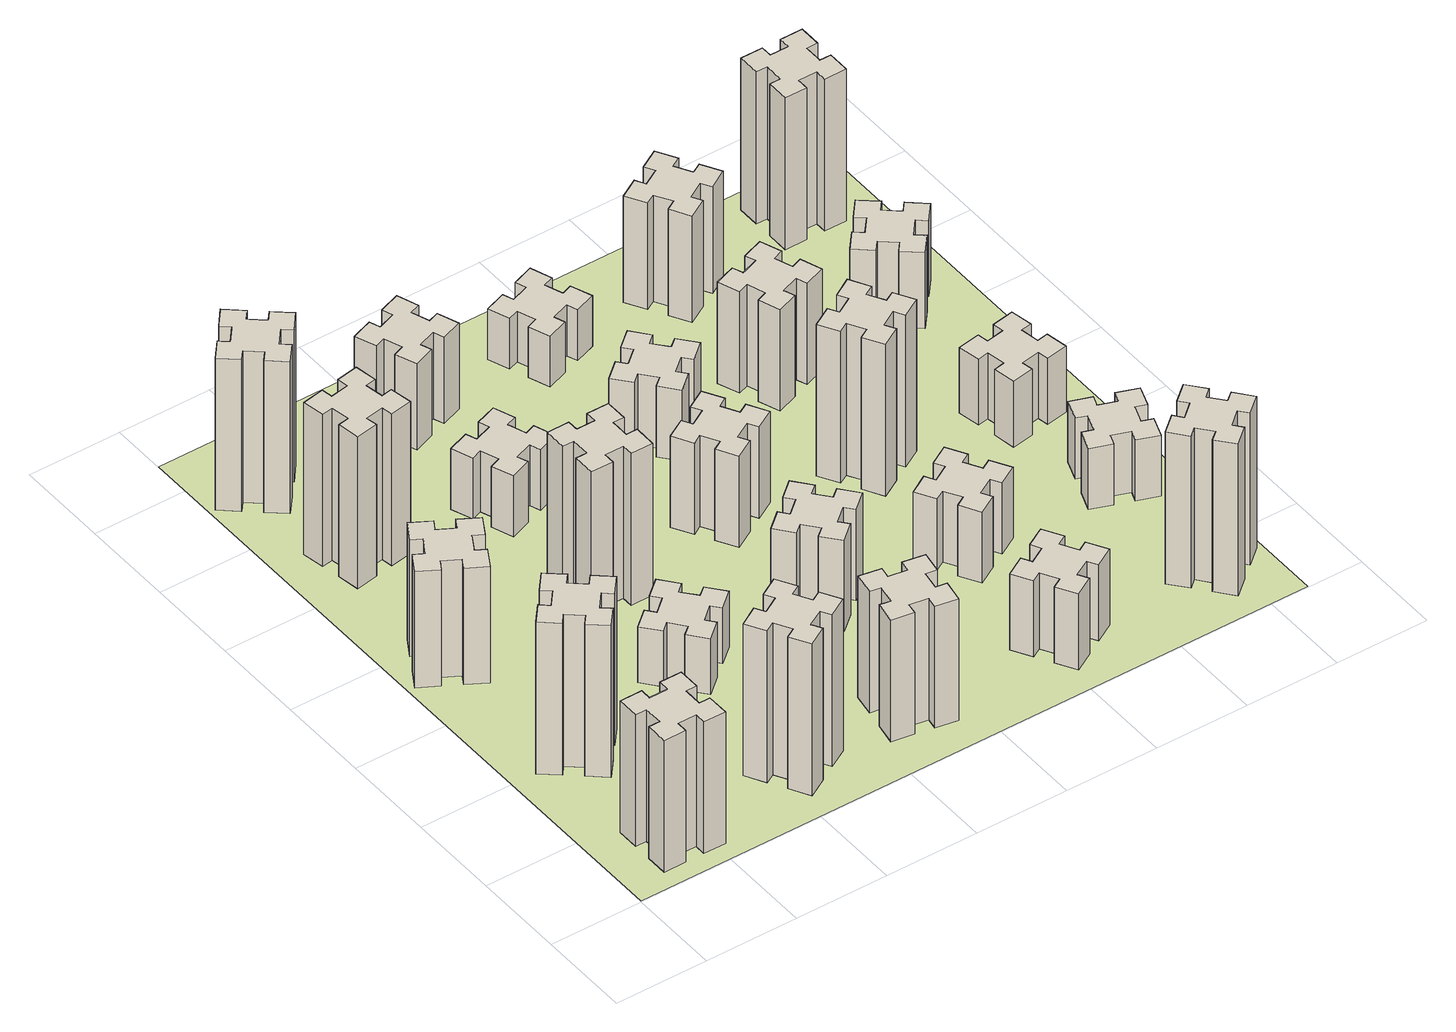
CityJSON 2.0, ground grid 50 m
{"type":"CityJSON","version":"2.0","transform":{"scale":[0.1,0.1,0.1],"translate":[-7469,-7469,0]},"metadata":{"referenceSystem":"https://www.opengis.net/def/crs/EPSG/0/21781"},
"CityObjects":{
"building1":{"type":"Building","attributes":{"class":"1000","function":"1000","usage":"1000","yearOfConstruction":2016,"roofType":"1000","measuredHeight":78,"storeysAboveGround":30,"storeysBelowGround":0},"geometry":[{"type":"Solid","lod":"1","boundaries":[[[[0,1,2,3,4,5,6,7,8,9,10,11,12,13,14,15,16,17,18,19]],[[17,16,20,21]],[[16,15,22,20]],[[15,14,23,22]],[[14,13,24,23]],[[13,12,25,24]],[[12,11,26,25]],[[11,10,27,26]],[[10,9,28,27]],[[9,8,29,28]],[[8,7,30,29]],[[7,6,31,30]],[[6,5,32,31]],[[5,4,33,32]],[[4,3,34,33]],[[3,2,35,34]],[[2,1,36,35]],[[1,0,37,36]],[[0,19,38,37]],[[19,18,39,38]],[[18,17,21,39]],[[24,25,26,27,28,29,30,31,32,33,34,35,36,37,38,39,21,20,22,23]]]]}]},
"building2":{"type":"Building","attributes":{"class":"1000","function":"1000","usage":"1000","yearOfConstruction":2016,"roofType":"1000","measuredHeight":90,"storeysAboveGround":30,"storeysBelowGround":0},"geometry":[{"type":"Solid","lod":"1","boundaries":[[[[40,41,42,43,44,45,46,47,48,49,50,51,52,53,54,55,56,57,58,59]],[[57,56,60,61]],[[56,55,62,60]],[[55,54,63,62]],[[54,53,64,63]],[[53,52,65,64]],[[52,51,66,65]],[[51,50,67,66]],[[50,49,68,67]],[[49,48,69,68]],[[48,47,70,69]],[[47,46,71,70]],[[46,45,72,71]],[[45,44,73,72]],[[44,43,74,73]],[[43,42,75,74]],[[42,41,76,75]],[[41,40,77,76]],[[40,59,78,77]],[[59,58,79,78]],[[58,57,61,79]],[[64,65,66,67,68,69,70,71,72,73,74,75,76,77,78,79,61,60,62,63]]]]}]},
"building3":{"type":"Building","attributes":{"class":"1000","function":"1000","usage":"1000","yearOfConstruction":2016,"roofType":"1000","measuredHeight":69,"storeysAboveGround":30,"storeysBelowGround":0},"geometry":[{"type":"Solid","lod":"1","boundaries":[[[[80,81,82,83,84,85,86,87,88,89,90,91,92,93,94,95,96,97,98,99]],[[97,96,100,101]],[[96,95,102,100]],[[95,94,103,102]],[[94,93,104,103]],[[93,92,105,104]],[[92,91,106,105]],[[91,90,107,106]],[[90,89,108,107]],[[89,88,109,108]],[[88,87,110,109]],[[87,86,111,110]],[[86,85,112,111]],[[85,84,113,112]],[[84,83,114,113]],[[83,82,115,114]],[[82,81,116,115]],[[81,80,117,116]],[[80,99,118,117]],[[99,98,119,118]],[[98,97,101,119]],[[104,105,106,107,108,109,110,111,112,113,114,115,116,117,118,119,101,100,102,103]]]]}]},
"building4":{"type":"Building","attributes":{"class":"1000","function":"1000","usage":"1000","yearOfConstruction":2016,"roofType":"1000","measuredHeight":90,"storeysAboveGround":30,"storeysBelowGround":0},"geometry":[{"type":"Solid","lod":"1","boundaries":[[[[120,121,122,123,124,125,126,127,128,129,130,131,132,133,134,135,136,137,138,139]],[[137,136,140,141]],[[136,135,142,140]],[[135,134,143,142]],[[134,133,144,143]],[[133,132,145,144]],[[132,131,146,145]],[[131,130,147,146]],[[130,129,148,147]],[[129,128,149,148]],[[128,127,150,149]],[[127,126,151,150]],[[126,125,152,151]],[[125,124,153,152]],[[124,123,154,153]],[[123,122,155,154]],[[122,121,156,155]],[[121,120,157,156]],[[120,139,158,157]],[[139,138,159,158]],[[138,137,141,159]],[[144,145,146,147,148,149,150,151,152,153,154,155,156,157,158,159,141,140,142,143]]]]}]},
"building5":{"type":"Building","attributes":{"class":"1000","function":"1000","usage":"1000","yearOfConstruction":2016,"roofType":"1000","measuredHeight":90,"storeysAboveGround":30,"storeysBelowGround":0},"geometry":[{"type":"Solid","lod":"1","boundaries":[[[[160,161,162,163,164,165,166,167,168,169,170,171,172,173,174,175,176,177,178,179]],[[177,176,180,181]],[[176,175,182,180]],[[175,174,183,182]],[[174,173,184,183]],[[173,172,185,184]],[[172,171,186,185]],[[171,170,187,186]],[[170,169,188,187]],[[169,168,189,188]],[[168,167,190,189]],[[167,166,191,190]],[[166,165,192,191]],[[165,164,193,192]],[[164,163,194,193]],[[163,162,195,194]],[[162,161,196,195]],[[161,160,197,196]],[[160,179,198,197]],[[179,178,199,198]],[[178,177,181,199]],[[184,185,186,187,188,189,190,191,192,193,194,195,196,197,198,199,181,180,182,183]]]]}]},
"building6":{"type":"Building","attributes":{"class":"1000","function":"1000","usage":"1000","yearOfConstruction":2016,"roofType":"1000","measuredHeight":90,"storeysAboveGround":30,"storeysBelowGround":0},"geometry":[{"type":"Solid","lod":"1","boundaries":[[[[200,201,202,203,204,205,206,207,208,209,210,211,212,213,214,215,216,217,218,219]],[[217,216,220,221]],[[216,215,222,220]],[[215,214,223,222]],[[214,213,224,223]],[[213,212,225,224]],[[212,211,226,225]],[[211,210,227,226]],[[210,209,228,227]],[[209,208,229,228]],[[208,207,230,229]],[[207,206,231,230]],[[206,205,232,231]],[[205,204,233,232]],[[204,203,234,233]],[[203,202,235,234]],[[202,201,236,235]],[[201,200,237,236]],[[200,219,238,237]],[[219,218,239,238]],[[218,217,221,239]],[[224,225,226,227,228,229,230,231,232,233,234,235,236,237,238,239,221,220,222,223]]]]}]},
"building7":{"type":"Building","attributes":{"class":"1000","function":"1000","usage":"1000","yearOfConstruction":2016,"roofType":"1000","measuredHeight":33,"storeysAboveGround":30,"storeysBelowGround":0},"geometry":[{"type":"Solid","lod":"1","boundaries":[[[[240,241,242,243,244,245,246,247,248,249,250,251,252,253,254,255,256,257,258,259]],[[257,256,260,261]],[[256,255,262,260]],[[255,254,263,262]],[[254,253,264,263]],[[253,252,265,264]],[[252,251,266,265]],[[251,250,267,266]],[[250,249,268,267]],[[249,248,269,268]],[[248,247,270,269]],[[247,246,271,270]],[[246,245,272,271]],[[245,244,273,272]],[[244,243,274,273]],[[243,242,275,274]],[[242,241,276,275]],[[241,240,277,276]],[[240,259,278,277]],[[259,258,279,278]],[[258,257,261,279]],[[264,265,266,267,268,269,270,271,272,273,274,275,276,277,278,279,261,260,262,263]]]]}]},
"building8":{"type":"Building","attributes":{"class":"1000","function":"1000","usage":"1000","yearOfConstruction":2016,"roofType":"1000","measuredHeight":90,"storeysAboveGround":30,"storeysBelowGround":0},"geometry":[{"type":"Solid","lod":"1","boundaries":[[[[280,281,282,283,284,285,286,287,288,289,290,291,292,293,294,295,296,297,298,299]],[[297,296,300,301]],[[296,295,302,300]],[[295,294,303,302]],[[294,293,304,303]],[[293,292,305,304]],[[292,291,306,305]],[[291,290,307,306]],[[290,289,308,307]],[[289,288,309,308]],[[288,287,310,309]],[[287,286,311,310]],[[286,285,312,311]],[[285,284,313,312]],[[284,283,314,313]],[[283,282,315,314]],[[282,281,316,315]],[[281,280,317,316]],[[280,299,318,317]],[[299,298,319,318]],[[298,297,301,319]],[[304,305,306,307,308,309,310,311,312,313,314,315,316,317,318,319,301,300,302,303]]]]}]},
"building9":{"type":"Building","attributes":{"class":"1000","function":"1000","usage":"1000","yearOfConstruction":2016,"roofType":"1000","measuredHeight":72,"storeysAboveGround":30,"storeysBelowGround":0},"geometry":[{"type":"Solid","lod":"1","boundaries":[[[[320,321,322,323,324,325,326,327,328,329,330,331,332,333,334,335,336,337,338,339]],[[337,336,340,341]],[[336,335,342,340]],[[335,334,343,342]],[[334,333,344,343]],[[333,332,345,344]],[[332,331,346,345]],[[331,330,347,346]],[[330,329,348,347]],[[329,328,349,348]],[[328,327,350,349]],[[327,326,351,350]],[[326,325,352,351]],[[325,324,353,352]],[[324,323,354,353]],[[323,322,355,354]],[[322,321,356,355]],[[321,320,357,356]],[[320,339,358,357]],[[339,338,359,358]],[[338,337,341,359]],[[344,345,346,347,348,349,350,351,352,353,354,355,356,357,358,359,341,340,342,343]]]]}]},
"building10":{"type":"Building","attributes":{"class":"1000","function":"1000","usage":"1000","yearOfConstruction":2016,"roofType":"1000","measuredHeight":36,"storeysAboveGround":30,"storeysBelowGround":0},"geometry":[{"type":"Solid","lod":"1","boundaries":[[[[360,361,362,363,364,365,366,367,368,369,370,371,372,373,374,375,376,377,378,379]],[[377,376,380,381]],[[376,375,382,380]],[[375,374,383,382]],[[374,373,384,383]],[[373,372,385,384]],[[372,371,386,385]],[[371,370,387,386]],[[370,369,388,387]],[[369,368,389,388]],[[368,367,390,389]],[[367,366,391,390]],[[366,365,392,391]],[[365,364,393,392]],[[364,363,394,393]],[[363,362,395,394]],[[362,361,396,395]],[[361,360,397,396]],[[360,379,398,397]],[[379,378,399,398]],[[378,377,381,399]],[[384,385,386,387,388,389,390,391,392,393,394,395,396,397,398,399,381,380,382,383]]]]}]},
"building11":{"type":"Building","attributes":{"class":"1000","function":"1000","usage":"1000","yearOfConstruction":2016,"roofType":"1000","measuredHeight":51,"storeysAboveGround":30,"storeysBelowGround":0},"geometry":[{"type":"Solid","lod":"1","boundaries":[[[[400,401,402,403,404,405,406,407,408,409,410,411,412,413,414,415,416,417,418,419]],[[417,416,420,421]],[[416,415,422,420]],[[415,414,423,422]],[[414,413,424,423]],[[413,412,425,424]],[[412,411,426,425]],[[411,410,427,426]],[[410,409,428,427]],[[409,408,429,428]],[[408,407,430,429]],[[407,406,431,430]],[[406,405,432,431]],[[405,404,433,432]],[[404,403,434,433]],[[403,402,435,434]],[[402,401,436,435]],[[401,400,437,436]],[[400,419,438,437]],[[419,418,439,438]],[[418,417,421,439]],[[424,425,426,427,428,429,430,431,432,433,434,435,436,437,438,439,421,420,422,423]]]]}]},
"building12":{"type":"Building","attributes":{"class":"1000","function":"1000","usage":"1000","yearOfConstruction":2016,"roofType":"1000","measuredHeight":54,"storeysAboveGround":30,"storeysBelowGround":0},"geometry":[{"type":"Solid","lod":"1","boundaries":[[[[440,441,442,443,444,445,446,447,448,449,450,451,452,453,454,455,456,457,458,459]],[[457,456,460,461]],[[456,455,462,460]],[[455,454,463,462]],[[454,453,464,463]],[[453,452,465,464]],[[452,451,466,465]],[[451,450,467,466]],[[450,449,468,467]],[[449,448,469,468]],[[448,447,470,469]],[[447,446,471,470]],[[446,445,472,471]],[[445,444,473,472]],[[444,443,474,473]],[[443,442,475,474]],[[442,441,476,475]],[[441,440,477,476]],[[440,459,478,477]],[[459,458,479,478]],[[458,457,461,479]],[[464,465,466,467,468,469,470,471,472,473,474,475,476,477,478,479,461,460,462,463]]]]}]},
"building13":{"type":"Building","attributes":{"class":"1000","function":"1000","usage":"1000","yearOfConstruction":2016,"roofType":"1000","measuredHeight":54,"storeysAboveGround":30,"storeysBelowGround":0},"geometry":[{"type":"Solid","lod":"1","boundaries":[[[[480,481,482,483,484,485,486,487,488,489,490,491,492,493,494,495,496,497,498,499]],[[497,496,500,501]],[[496,495,502,500]],[[495,494,503,502]],[[494,493,504,503]],[[493,492,505,504]],[[492,491,506,505]],[[491,490,507,506]],[[490,489,508,507]],[[489,488,509,508]],[[488,487,510,509]],[[487,486,511,510]],[[486,485,512,511]],[[485,484,513,512]],[[484,483,514,513]],[[483,482,515,514]],[[482,481,516,515]],[[481,480,517,516]],[[480,499,518,517]],[[499,498,519,518]],[[498,497,501,519]],[[504,505,506,507,508,509,510,511,512,513,514,515,516,517,518,519,501,500,502,503]]]]}]},
"building14":{"type":"Building","attributes":{"class":"1000","function":"1000","usage":"1000","yearOfConstruction":2016,"roofType":"1000","measuredHeight":45,"storeysAboveGround":30,"storeysBelowGround":0},"geometry":[{"type":"Solid","lod":"1","boundaries":[[[[520,521,522,523,524,525,526,527,528,529,530,531,532,533,534,535,536,537,538,539]],[[537,536,540,541]],[[536,535,542,540]],[[535,534,543,542]],[[534,533,544,543]],[[533,532,545,544]],[[532,531,546,545]],[[531,530,547,546]],[[530,529,548,547]],[[529,528,549,548]],[[528,527,550,549]],[[527,526,551,550]],[[526,525,552,551]],[[525,524,553,552]],[[524,523,554,553]],[[523,522,555,554]],[[522,521,556,555]],[[521,520,557,556]],[[520,539,558,557]],[[539,538,559,558]],[[538,537,541,559]],[[544,545,546,547,548,549,550,551,552,553,554,555,556,557,558,559,541,540,542,543]]]]}]},
"building15":{"type":"Building","attributes":{"class":"1000","function":"1000","usage":"1000","yearOfConstruction":2016,"roofType":"1000","measuredHeight":42,"storeysAboveGround":30,"storeysBelowGround":0},"geometry":[{"type":"Solid","lod":"1","boundaries":[[[[560,561,562,563,564,565,566,567,568,569,570,571,572,573,574,575,576,577,578,579]],[[577,576,580,581]],[[576,575,582,580]],[[575,574,583,582]],[[574,573,584,583]],[[573,572,585,584]],[[572,571,586,585]],[[571,570,587,586]],[[570,569,588,587]],[[569,568,589,588]],[[568,567,590,589]],[[567,566,591,590]],[[566,565,592,591]],[[565,564,593,592]],[[564,563,594,593]],[[563,562,595,594]],[[562,561,596,595]],[[561,560,597,596]],[[560,579,598,597]],[[579,578,599,598]],[[578,577,581,599]],[[584,585,586,587,588,589,590,591,592,593,594,595,596,597,598,599,581,580,582,583]]]]}]},
"building16":{"type":"Building","attributes":{"class":"1000","function":"1000","usage":"1000","yearOfConstruction":2016,"roofType":"1000","measuredHeight":30,"storeysAboveGround":30,"storeysBelowGround":0},"geometry":[{"type":"Solid","lod":"1","boundaries":[[[[600,601,602,603,604,605,606,607,608,609,610,611,612,613,614,615,616,617,618,619]],[[617,616,620,621]],[[616,615,622,620]],[[615,614,623,622]],[[614,613,624,623]],[[613,612,625,624]],[[612,611,626,625]],[[611,610,627,626]],[[610,609,628,627]],[[609,608,629,628]],[[608,607,630,629]],[[607,606,631,630]],[[606,605,632,631]],[[605,604,633,632]],[[604,603,634,633]],[[603,602,635,634]],[[602,601,636,635]],[[601,600,637,636]],[[600,619,638,637]],[[619,618,639,638]],[[618,617,621,639]],[[624,625,626,627,628,629,630,631,632,633,634,635,636,637,638,639,621,620,622,623]]]]}]},
"building17":{"type":"Building","attributes":{"class":"1000","function":"1000","usage":"1000","yearOfConstruction":2016,"roofType":"1000","measuredHeight":42,"storeysAboveGround":30,"storeysBelowGround":0},"geometry":[{"type":"Solid","lod":"1","boundaries":[[[[640,641,642,643,644,645,646,647,648,649,650,651,652,653,654,655,656,657,658,659]],[[657,656,660,661]],[[656,655,662,660]],[[655,654,663,662]],[[654,653,664,663]],[[653,652,665,664]],[[652,651,666,665]],[[651,650,667,666]],[[650,649,668,667]],[[649,648,669,668]],[[648,647,670,669]],[[647,646,671,670]],[[646,645,672,671]],[[645,644,673,672]],[[644,643,674,673]],[[643,642,675,674]],[[642,641,676,675]],[[641,640,677,676]],[[640,659,678,677]],[[659,658,679,678]],[[658,657,661,679]],[[664,665,666,667,668,669,670,671,672,673,674,675,676,677,678,679,661,660,662,663]]]]}]},
"building18":{"type":"Building","attributes":{"class":"1000","function":"1000","usage":"1000","yearOfConstruction":2016,"roofType":"1000","measuredHeight":90,"storeysAboveGround":30,"storeysBelowGround":0},"geometry":[{"type":"Solid","lod":"1","boundaries":[[[[680,681,682,683,684,685,686,687,688,689,690,691,692,693,694,695,696,697,698,699]],[[697,696,700,701]],[[696,695,702,700]],[[695,694,703,702]],[[694,693,704,703]],[[693,692,705,704]],[[692,691,706,705]],[[691,690,707,706]],[[690,689,708,707]],[[689,688,709,708]],[[688,687,710,709]],[[687,686,711,710]],[[686,685,712,711]],[[685,684,713,712]],[[684,683,714,713]],[[683,682,715,714]],[[682,681,716,715]],[[681,680,717,716]],[[680,699,718,717]],[[699,698,719,718]],[[698,697,701,719]],[[704,705,706,707,708,709,710,711,712,713,714,715,716,717,718,719,701,700,702,703]]]]}]},
"building19":{"type":"Building","attributes":{"class":"1000","function":"1000","usage":"1000","yearOfConstruction":2016,"roofType":"1000","measuredHeight":60,"storeysAboveGround":30,"storeysBelowGround":0},"geometry":[{"type":"Solid","lod":"1","boundaries":[[[[720,721,722,723,724,725,726,727,728,729,730,731,732,733,734,735,736,737,738,739]],[[737,736,740,741]],[[736,735,742,740]],[[735,734,743,742]],[[734,733,744,743]],[[733,732,745,744]],[[732,731,746,745]],[[731,730,747,746]],[[730,729,748,747]],[[729,728,749,748]],[[728,727,750,749]],[[727,726,751,750]],[[726,725,752,751]],[[725,724,753,752]],[[724,723,754,753]],[[723,722,755,754]],[[722,721,756,755]],[[721,720,757,756]],[[720,739,758,757]],[[739,738,759,758]],[[738,737,741,759]],[[744,745,746,747,748,749,750,751,752,753,754,755,756,757,758,759,741,740,742,743]]]]}]},
"building20":{"type":"Building","attributes":{"class":"1000","function":"1000","usage":"1000","yearOfConstruction":2016,"roofType":"1000","measuredHeight":90,"storeysAboveGround":30,"storeysBelowGround":0},"geometry":[{"type":"Solid","lod":"1","boundaries":[[[[760,761,762,763,764,765,766,767,768,769,770,771,772,773,774,775,776,777,778,779]],[[777,776,780,781]],[[776,775,782,780]],[[775,774,783,782]],[[774,773,784,783]],[[773,772,785,784]],[[772,771,786,785]],[[771,770,787,786]],[[770,769,788,787]],[[769,768,789,788]],[[768,767,790,789]],[[767,766,791,790]],[[766,765,792,791]],[[765,764,793,792]],[[764,763,794,793]],[[763,762,795,794]],[[762,761,796,795]],[[761,760,797,796]],[[760,779,798,797]],[[779,778,799,798]],[[778,777,781,799]],[[784,785,786,787,788,789,790,791,792,793,794,795,796,797,798,799,781,780,782,783]]]]}]},
"building21":{"type":"Building","attributes":{"class":"1000","function":"1000","usage":"1000","yearOfConstruction":2016,"roofType":"1000","measuredHeight":63,"storeysAboveGround":30,"storeysBelowGround":0},"geometry":[{"type":"Solid","lod":"1","boundaries":[[[[800,801,802,803,804,805,806,807,808,809,810,811,812,813,814,815,816,817,818,819]],[[817,816,820,821]],[[816,815,822,820]],[[815,814,823,822]],[[814,813,824,823]],[[813,812,825,824]],[[812,811,826,825]],[[811,810,827,826]],[[810,809,828,827]],[[809,808,829,828]],[[808,807,830,829]],[[807,806,831,830]],[[806,805,832,831]],[[805,804,833,832]],[[804,803,834,833]],[[803,802,835,834]],[[802,801,836,835]],[[801,800,837,836]],[[800,819,838,837]],[[819,818,839,838]],[[818,817,821,839]],[[824,825,826,827,828,829,830,831,832,833,834,835,836,837,838,839,821,820,822,823]]]]}]},
"building22":{"type":"Building","attributes":{"class":"1000","function":"1000","usage":"1000","yearOfConstruction":2016,"roofType":"1000","measuredHeight":36,"storeysAboveGround":30,"storeysBelowGround":0},"geometry":[{"type":"Solid","lod":"1","boundaries":[[[[840,841,842,843,844,845,846,847,848,849,850,851,852,853,854,855,856,857,858,859]],[[857,856,860,861]],[[856,855,862,860]],[[855,854,863,862]],[[854,853,864,863]],[[853,852,865,864]],[[852,851,866,865]],[[851,850,867,866]],[[850,849,868,867]],[[849,848,869,868]],[[848,847,870,869]],[[847,846,871,870]],[[846,845,872,871]],[[845,844,873,872]],[[844,843,874,873]],[[843,842,875,874]],[[842,841,876,875]],[[841,840,877,876]],[[840,859,878,877]],[[859,858,879,878]],[[858,857,861,879]],[[864,865,866,867,868,869,870,871,872,873,874,875,876,877,878,879,861,860,862,863]]]]}]},
"building23":{"type":"Building","attributes":{"class":"1000","function":"1000","usage":"1000","yearOfConstruction":2016,"roofType":"1000","measuredHeight":39,"storeysAboveGround":30,"storeysBelowGround":0},"geometry":[{"type":"Solid","lod":"1","boundaries":[[[[880,881,882,883,884,885,886,887,888,889,890,891,892,893,894,895,896,897,898,899]],[[897,896,900,901]],[[896,895,902,900]],[[895,894,903,902]],[[894,893,904,903]],[[893,892,905,904]],[[892,891,906,905]],[[891,890,907,906]],[[890,889,908,907]],[[889,888,909,908]],[[888,887,910,909]],[[887,886,911,910]],[[886,885,912,911]],[[885,884,913,912]],[[884,883,914,913]],[[883,882,915,914]],[[882,881,916,915]],[[881,880,917,916]],[[880,899,918,917]],[[899,898,919,918]],[[898,897,901,919]],[[904,905,906,907,908,909,910,911,912,913,914,915,916,917,918,919,901,900,902,903]]]]}]},
"building24":{"type":"Building","attributes":{"class":"1000","function":"1000","usage":"1000","yearOfConstruction":2016,"roofType":"1000","measuredHeight":45,"storeysAboveGround":30,"storeysBelowGround":0},"geometry":[{"type":"Solid","lod":"1","boundaries":[[[[920,921,922,923,924,925,926,927,928,929,930,931,932,933,934,935,936,937,938,939]],[[937,936,940,941]],[[936,935,942,940]],[[935,934,943,942]],[[934,933,944,943]],[[933,932,945,944]],[[932,931,946,945]],[[931,930,947,946]],[[930,929,948,947]],[[929,928,949,948]],[[928,927,950,949]],[[927,926,951,950]],[[926,925,952,951]],[[925,924,953,952]],[[924,923,954,953]],[[923,922,955,954]],[[922,921,956,955]],[[921,920,957,956]],[[920,939,958,957]],[[939,938,959,958]],[[938,937,941,959]],[[944,945,946,947,948,949,950,951,952,953,954,955,956,957,958,959,941,940,942,943]]]]}]},
"building25":{"type":"Building","attributes":{"class":"1000","function":"1000","usage":"1000","yearOfConstruction":2016,"roofType":"1000","measuredHeight":90,"storeysAboveGround":30,"storeysBelowGround":0},"geometry":[{"type":"Solid","lod":"1","boundaries":[[[[960,961,962,963,964,965,966,967,968,969,970,971,972,973,974,975,976,977,978,979]],[[977,976,980,981]],[[976,975,982,980]],[[975,974,983,982]],[[974,973,984,983]],[[973,972,985,984]],[[972,971,986,985]],[[971,970,987,986]],[[970,969,988,987]],[[969,968,989,988]],[[968,967,990,989]],[[967,966,991,990]],[[966,965,992,991]],[[965,964,993,992]],[[964,963,994,993]],[[963,962,995,994]],[[962,961,996,995]],[[961,960,997,996]],[[960,979,998,997]],[[979,978,999,998]],[[978,977,981,999]],[[984,985,986,987,988,989,990,991,992,993,994,995,996,997,998,999,981,980,982,983]]]]}]},
"landuse1":{"type":"LandUse","attributes":{"name":"plot1","function":"1010"},"geometry":[{"type":"MultiSurface","lod":"1","boundaries":[[[1000,1001,1002,1003]]]}]}
},
"vertices":[
[265,325,0],[265,225,0],[205,225,0],[205,105,0],[325,105,0],[325,165,0],[425,165,0],[425,105,0],[545,105,0],[545,225,0],[485,225,0],[485,325,0],[545,325,0],[545,445,0],[425,445,0],[425,385,0],[325,385,0],[325,445,0],[205,445,0],[205,325,0],[325,385,780],[325,445,780],[425,385,780],[425,445,780],[545,445,780],[545,325,780],[485,325,780],[485,225,780],[545,225,780],[545,105,780],[425,105,780],[425,165,780],[325,165,780],[325,105,780],[205,105,780],[205,225,780],[265,225,780],[265,325,780],[205,325,780],[205,445,780],
[484,1067,0],[408,1132,0],[446,1178,0],[354,1255,0],[277,1163,0],[323,1124,0],[259,1048,0],[213,1086,0],[136,994,0],[228,917,0],[266,963,0],[343,899,0],[304,853,0],[396,776,0],[473,868,0],[427,906,0],[492,983,0],[538,944,0],[615,1036,0],[523,1113,0],[492,983,900],[538,944,900],[427,906,900],[473,868,900],[396,776,900],[304,853,900],[343,899,900],[266,963,900],[228,917,900],[136,994,900],[213,1086,900],[259,1048,900],[323,1124,900],[277,1163,900],[354,1255,900],[446,1178,900],[408,1132,900],[484,1067,900],[523,1113,900],[615,1036,900],
[374,1926,0],[287,1976,0],[317,2028,0],[213,2088,0],[153,1984,0],[205,1954,0],[155,1867,0],[103,1897,0],[43,1793,0],[147,1733,0],[177,1785,0],[264,1735,0],[234,1683,0],[338,1623,0],[398,1727,0],[346,1757,0],[396,1844,0],[448,1814,0],[508,1918,0],[404,1978,0],[396,1844,690],[448,1814,690],[346,1757,690],[398,1727,690],[338,1623,690],[234,1683,690],[264,1735,690],[177,1785,690],[147,1733,690],[43,1793,690],[103,1897,690],[155,1867,690],[205,1954,690],[153,1984,690],[213,2088,690],[317,2028,690],[287,1976,690],[374,1926,690],[404,1978,690],[508,1918,690],
[405,2812,0],[307,2795,0],[297,2854,0],[178,2833,0],[199,2715,0],[258,2725,0],[276,2627,0],[217,2617,0],[237,2498,0],[356,2519,0],[345,2578,0],[444,2596,0],[454,2537,0],[572,2557,0],[551,2676,0],[492,2665,0],[475,2764,0],[534,2774,0],[513,2892,0],[395,2871,0],[475,2764,900],[534,2774,900],[492,2665,900],[551,2676,900],[572,2557,900],[454,2537,900],[444,2596,900],[345,2578,900],[356,2519,900],[237,2498,900],[217,2617,900],[276,2627,900],[258,2725,900],[199,2715,900],[178,2833,900],[297,2854,900],[307,2795,900],[405,2812,900],[395,2871,900],[513,2892,900],
[1127,255,0],[1214,305,0],[1244,253,0],[1348,313,0],[1288,417,0],[1236,387,0],[1186,474,0],[1238,504,0],[1178,608,0],[1074,548,0],[1104,496,0],[1017,446,0],[987,498,0],[883,438,0],[943,334,0],[995,364,0],[1045,277,0],[993,247,0],[1053,143,0],[1157,203,0],[1045,277,900],[993,247,900],[995,364,900],[943,334,900],[883,438,900],[987,498,900],[1017,446,900],[1104,496,900],[1074,548,900],[1178,608,900],[1238,504,900],[1186,474,900],[1236,387,900],[1288,417,900],[1348,313,900],[1244,253,900],[1214,305,900],[1127,255,900],[1157,203,900],[1053,143,900],
[384,3387,0],[308,3452,0],[346,3498,0],[254,3575,0],[177,3483,0],[223,3444,0],[159,3368,0],[113,3406,0],[36,3314,0],[128,3237,0],[166,3283,0],[243,3219,0],[204,3173,0],[296,3096,0],[373,3188,0],[327,3226,0],[392,3303,0],[438,3264,0],[515,3356,0],[423,3433,0],[392,3303,900],[438,3264,900],[327,3226,900],[373,3188,900],[296,3096,900],[204,3173,900],[243,3219,900],[166,3283,900],[128,3237,900],[36,3314,900],[113,3406,900],[159,3368,900],[223,3444,900],[177,3483,900],[254,3575,900],[346,3498,900],[308,3452,900],[384,3387,900],[423,3433,900],[515,3356,900],
[1083,1332,0],[1006,1267,0],[968,1313,0],[876,1236,0],[953,1144,0],[999,1183,0],[1063,1106,0],[1017,1068,0],[1094,976,0],[1186,1053,0],[1148,1099,0],[1224,1163,0],[1263,1117,0],[1355,1194,0],[1278,1286,0],[1232,1248,0],[1167,1324,0],[1213,1363,0],[1136,1455,0],[1044,1378,0],[1167,1324,330],[1213,1363,330],[1232,1248,330],[1278,1286,330],[1355,1194,330],[1263,1117,330],[1224,1163,330],[1148,1099,330],[1186,1053,330],[1094,976,330],[1017,1068,330],[1063,1106,330],[999,1183,330],[953,1144,330],[876,1236,330],[968,1313,330],[1006,1267,330],[1083,1332,330],[1044,1378,330],[1136,1455,330],
[1165,1965,0],[1065,1965,0],[1065,2025,0],[945,2025,0],[945,1905,0],[1005,1905,0],[1005,1805,0],[945,1805,0],[945,1685,0],[1065,1685,0],[1065,1745,0],[1165,1745,0],[1165,1685,0],[1285,1685,0],[1285,1805,0],[1225,1805,0],[1225,1905,0],[1285,1905,0],[1285,2025,0],[1165,2025,0],[1225,1905,900],[1285,1905,900],[1225,1805,900],[1285,1805,900],[1285,1685,900],[1165,1685,900],[1165,1745,900],[1065,1745,900],[1065,1685,900],[945,1685,900],[945,1805,900],[1005,1805,900],[1005,1905,900],[945,1905,900],[945,2025,900],[1065,2025,900],[1065,1965,900],[1165,1965,900],[1165,2025,900],[1285,2025,900],
[1855,307,0],[1872,405,0],[1931,395,0],[1952,513,0],[1834,534,0],[1824,475,0],[1725,492,0],[1736,551,0],[1617,572,0],[1597,454,0],[1656,444,0],[1638,345,0],[1579,356,0],[1558,237,0],[1677,217,0],[1687,276,0],[1785,258,0],[1775,199,0],[1893,178,0],[1914,297,0],[1785,258,720],[1775,199,720],[1687,276,720],[1677,217,720],[1558,237,720],[1579,356,720],[1638,345,720],[1656,444,720],[1597,454,720],[1617,572,720],[1736,551,720],[1725,492,720],[1824,475,720],[1834,534,720],[1952,513,720],[1931,395,720],[1872,405,720],[1855,307,720],[1914,297,720],[1893,178,720],
[1125,2716,0],[1031,2682,0],[1010,2738,0],[897,2697,0],[939,2584,0],[995,2605,0],[1029,2511,0],[973,2490,0],[1014,2377,0],[1127,2419,0],[1106,2475,0],[1200,2509,0],[1220,2453,0],[1333,2494,0],[1292,2607,0],[1236,2586,0],[1202,2680,0],[1258,2700,0],[1217,2813,0],[1104,2772,0],[1202,2680,360],[1258,2700,360],[1236,2586,360],[1292,2607,360],[1333,2494,360],[1220,2453,360],[1200,2509,360],[1106,2475,360],[1127,2419,360],[1014,2377,360],[973,2490,360],[1029,2511,360],[995,2605,360],[939,2584,360],[897,2697,360],[1010,2738,360],[1031,2682,360],[1125,2716,360],[1104,2772,360],[1217,2813,360],
[1125,3456,0],[1031,3422,0],[1010,3478,0],[897,3437,0],[939,3324,0],[995,3345,0],[1029,3251,0],[973,3230,0],[1014,3117,0],[1127,3159,0],[1106,3215,0],[1200,3249,0],[1220,3193,0],[1333,3234,0],[1292,3347,0],[1236,3326,0],[1202,3420,0],[1258,3440,0],[1217,3553,0],[1104,3512,0],[1202,3420,510],[1258,3440,510],[1236,3326,510],[1292,3347,510],[1333,3234,510],[1220,3193,510],[1200,3249,510],[1106,3215,510],[1127,3159,510],[1014,3117,510],[973,3230,510],[1029,3251,510],[995,3345,510],[939,3324,510],[897,3437,510],[1010,3478,510],[1031,3422,510],[1125,3456,510],[1104,3512,510],[1217,3553,510],
[1888,1099,0],[1964,1163,0],[2003,1117,0],[2095,1194,0],[2018,1286,0],[1972,1248,0],[1907,1324,0],[1953,1363,0],[1876,1455,0],[1784,1378,0],[1823,1332,0],[1746,1267,0],[1708,1313,0],[1616,1236,0],[1693,1144,0],[1739,1183,0],[1803,1106,0],[1757,1068,0],[1834,976,0],[1926,1053,0],[1803,1106,540],[1757,1068,540],[1739,1183,540],[1693,1144,540],[1616,1236,540],[1708,1313,540],[1746,1267,540],[1823,1332,540],[1784,1378,540],[1876,1455,540],[1953,1363,540],[1907,1324,540],[1972,1248,540],[2018,1286,540],[2095,1194,540],[2003,1117,540],[1964,1163,540],[1888,1099,540],[1926,1053,540],[1834,976,540],
[1844,2076,0],[1757,2026,0],[1727,2078,0],[1623,2018,0],[1683,1914,0],[1735,1944,0],[1785,1857,0],[1733,1827,0],[1793,1723,0],[1897,1783,0],[1867,1835,0],[1954,1885,0],[1984,1833,0],[2088,1893,0],[2028,1997,0],[1976,1967,0],[1926,2054,0],[1978,2084,0],[1918,2188,0],[1814,2128,0],[1926,2054,540],[1978,2084,540],[1976,1967,540],[2028,1997,540],[2088,1893,540],[1984,1833,540],[1954,1885,540],[1867,1835,540],[1897,1783,540],[1793,1723,540],[1733,1827,540],[1785,1857,540],[1735,1944,540],[1683,1914,540],[1623,2018,540],[1727,2078,540],[1757,2026,540],[1844,2076,540],[1814,2128,540],[1918,2188,540],
[2475,364,0],[2525,277,0],[2473,247,0],[2533,143,0],[2637,203,0],[2607,255,0],[2694,305,0],[2724,253,0],[2828,313,0],[2768,417,0],[2716,387,0],[2666,474,0],[2718,504,0],[2658,608,0],[2554,548,0],[2584,496,0],[2497,446,0],[2467,498,0],[2363,438,0],[2423,334,0],[2497,446,450],[2467,498,450],[2584,496,450],[2554,548,450],[2658,608,450],[2718,504,450],[2666,474,450],[2716,387,450],[2768,417,450],[2828,313,450],[2724,253,450],[2694,305,450],[2607,255,450],[2637,203,450],[2533,143,450],[2473,247,450],[2525,277,450],[2475,364,450],[2423,334,450],[2363,438,450],
[1988,2479,0],[2064,2543,0],[2103,2497,0],[2195,2574,0],[2118,2666,0],[2072,2628,0],[2007,2704,0],[2053,2743,0],[1976,2835,0],[1884,2758,0],[1923,2712,0],[1846,2647,0],[1808,2693,0],[1716,2616,0],[1793,2524,0],[1839,2563,0],[1903,2486,0],[1857,2448,0],[1934,2356,0],[2026,2433,0],[1903,2486,420],[1857,2448,420],[1839,2563,420],[1793,2524,420],[1716,2616,420],[1808,2693,420],[1846,2647,420],[1923,2712,420],[1884,2758,420],[1976,2835,420],[2053,2743,420],[2007,2704,420],[2072,2628,420],[2118,2666,420],[2195,2574,420],[2103,2497,420],[2064,2543,420],[1988,2479,420],[2026,2433,420],[1934,2356,420],
[1865,3456,0],[1771,3422,0],[1750,3478,0],[1637,3437,0],[1679,3324,0],[1735,3345,0],[1769,3251,0],[1713,3230,0],[1754,3117,0],[1867,3159,0],[1846,3215,0],[1940,3249,0],[1960,3193,0],[2073,3234,0],[2032,3347,0],[1976,3326,0],[1942,3420,0],[1998,3440,0],[1957,3553,0],[1844,3512,0],[1942,3420,300],[1998,3440,300],[1976,3326,300],[2032,3347,300],[2073,3234,300],[1960,3193,300],[1940,3249,300],[1846,3215,300],[1867,3159,300],[1754,3117,300],[1713,3230,300],[1769,3251,300],[1735,3345,300],[1679,3324,300],[1637,3437,300],[1750,3478,300],[1771,3422,300],[1865,3456,300],[1844,3512,300],[1957,3553,300],
[2475,1104,0],[2525,1017,0],[2473,987,0],[2533,883,0],[2637,943,0],[2607,995,0],[2694,1045,0],[2724,993,0],[2828,1053,0],[2768,1157,0],[2716,1127,0],[2666,1214,0],[2718,1244,0],[2658,1348,0],[2554,1288,0],[2584,1236,0],[2497,1186,0],[2467,1238,0],[2363,1178,0],[2423,1074,0],[2497,1186,420],[2467,1238,420],[2584,1236,420],[2554,1288,420],[2658,1348,420],[2718,1244,420],[2666,1214,420],[2716,1127,420],[2768,1157,420],[2828,1053,420],[2724,993,420],[2694,1045,420],[2607,995,420],[2637,943,420],[2533,883,420],[2473,987,420],[2525,1017,420],[2475,1104,420],[2423,1074,420],[2363,1178,420],
[2716,1867,0],[2666,1954,0],[2718,1984,0],[2658,2088,0],[2554,2028,0],[2584,1976,0],[2497,1926,0],[2467,1978,0],[2363,1918,0],[2423,1814,0],[2475,1844,0],[2525,1757,0],[2473,1727,0],[2533,1623,0],[2637,1683,0],[2607,1735,0],[2694,1785,0],[2724,1733,0],[2828,1793,0],[2768,1897,0],[2694,1785,900],[2724,1733,900],[2607,1735,900],[2637,1683,900],[2533,1623,900],[2473,1727,900],[2525,1757,900],[2475,1844,900],[2423,1814,900],[2363,1918,900],[2467,1978,900],[2497,1926,900],[2584,1976,900],[2554,2028,900],[2658,2088,900],[2718,1984,900],[2666,1954,900],[2716,1867,900],[2768,1897,900],[2828,1793,900],
[2586,2475,0],[2680,2509,0],[2700,2453,0],[2813,2494,0],[2772,2607,0],[2716,2586,0],[2682,2680,0],[2738,2700,0],[2697,2813,0],[2584,2772,0],[2605,2716,0],[2511,2682,0],[2490,2738,0],[2377,2697,0],[2419,2584,0],[2475,2605,0],[2509,2511,0],[2453,2490,0],[2494,2377,0],[2607,2419,0],[2509,2511,600],[2453,2490,600],[2475,2605,600],[2419,2584,600],[2377,2697,600],[2490,2738,600],[2511,2682,600],[2605,2716,600],[2584,2772,600],[2697,2813,600],[2738,2700,600],[2682,2680,600],[2716,2586,600],[2772,2607,600],[2813,2494,600],[2700,2453,600],[2680,2509,600],[2586,2475,600],[2607,2419,600],[2494,2377,600],
[3468,259,0],[3544,323,0],[3583,277,0],[3675,354,0],[3598,446,0],[3552,408,0],[3487,484,0],[3533,523,0],[3456,615,0],[3364,538,0],[3403,492,0],[3326,427,0],[3288,473,0],[3196,396,0],[3273,304,0],[3319,343,0],[3383,266,0],[3337,228,0],[3414,136,0],[3506,213,0],[3383,266,900],[3337,228,900],[3319,343,900],[3273,304,900],[3196,396,900],[3288,473,900],[3326,427,900],[3403,492,900],[3364,538,900],[3456,615,900],[3533,523,900],[3487,484,900],[3552,408,900],[3598,446,900],[3675,354,900],[3583,277,900],[3544,323,900],[3468,259,900],[3506,213,900],[3414,136,900],
[2716,3347,0],[2666,3434,0],[2718,3464,0],[2658,3568,0],[2554,3508,0],[2584,3456,0],[2497,3406,0],[2467,3458,0],[2363,3398,0],[2423,3294,0],[2475,3324,0],[2525,3237,0],[2473,3207,0],[2533,3103,0],[2637,3163,0],[2607,3215,0],[2694,3265,0],[2724,3213,0],[2828,3273,0],[2768,3377,0],[2694,3265,630],[2724,3213,630],[2607,3215,630],[2637,3163,630],[2533,3103,630],[2473,3207,630],[2525,3237,630],[2475,3324,630],[2423,3294,630],[2363,3398,630],[2467,3458,630],[2497,3406,630],[2584,3456,630],[2554,3508,630],[2658,3568,630],[2718,3464,630],[2666,3434,630],[2716,3347,630],[2768,3377,630],[2828,3273,630],
[3351,1029,0],[3445,995,0],[3424,939,0],[3537,897,0],[3578,1010,0],[3522,1031,0],[3556,1125,0],[3612,1104,0],[3653,1217,0],[3540,1258,0],[3520,1202,0],[3426,1236,0],[3447,1292,0],[3334,1333,0],[3293,1220,0],[3349,1200,0],[3315,1106,0],[3259,1127,0],[3217,1014,0],[3330,973,0],[3315,1106,360],[3259,1127,360],[3349,1200,360],[3293,1220,360],[3334,1333,360],[3447,1292,360],[3426,1236,360],[3520,1202,360],[3540,1258,360],[3653,1217,360],[3612,1104,360],[3556,1125,360],[3522,1031,360],[3578,1010,360],[3537,897,360],[3424,939,360],[3445,995,360],[3351,1029,360],[3330,973,360],[3217,1014,360],
[3365,1872,0],[3267,1855,0],[3257,1914,0],[3138,1893,0],[3159,1775,0],[3218,1785,0],[3236,1687,0],[3177,1677,0],[3197,1558,0],[3316,1579,0],[3305,1638,0],[3404,1656,0],[3414,1597,0],[3532,1617,0],[3511,1736,0],[3452,1725,0],[3435,1824,0],[3494,1834,0],[3473,1952,0],[3355,1931,0],[3435,1824,390],[3494,1834,390],[3452,1725,390],[3511,1736,390],[3532,1617,390],[3414,1597,390],[3404,1656,390],[3305,1638,390],[3316,1579,390],[3197,1558,390],[3177,1677,390],[3236,1687,390],[3218,1785,390],[3159,1775,390],[3138,1893,390],[3257,1914,390],[3267,1855,390],[3365,1872,390],[3355,1931,390],[3473,1952,390],
[3444,2747,0],[3368,2812,0],[3406,2858,0],[3314,2935,0],[3237,2843,0],[3283,2804,0],[3219,2728,0],[3173,2766,0],[3096,2674,0],[3188,2597,0],[3226,2643,0],[3303,2579,0],[3264,2533,0],[3356,2456,0],[3433,2548,0],[3387,2586,0],[3452,2663,0],[3498,2624,0],[3575,2716,0],[3483,2793,0],[3452,2663,450],[3498,2624,450],[3387,2586,450],[3433,2548,450],[3356,2456,450],[3264,2533,450],[3303,2579,450],[3226,2643,450],[3188,2597,450],[3096,2674,450],[3173,2766,450],[3219,2728,450],[3283,2804,450],[3237,2843,450],[3314,2935,450],[3406,2858,450],[3368,2812,450],[3444,2747,450],[3483,2793,450],[3575,2716,450],
[3285,3325,0],[3385,3325,0],[3385,3265,0],[3505,3265,0],[3505,3385,0],[3445,3385,0],[3445,3485,0],[3505,3485,0],[3505,3605,0],[3385,3605,0],[3385,3545,0],[3285,3545,0],[3285,3605,0],[3165,3605,0],[3165,3485,0],[3225,3485,0],[3225,3385,0],[3165,3385,0],[3165,3265,0],[3285,3265,0],[3225,3385,900],[3165,3385,900],[3225,3485,900],[3165,3485,900],[3165,3605,900],[3285,3605,900],[3285,3545,900],[3385,3545,900],[3385,3605,900],[3505,3605,900],[3505,3485,900],[3445,3485,900],[3445,3385,900],[3505,3385,900],[3505,3265,900],[3385,3265,900],[3385,3325,900],[3285,3325,900],[3285,3265,900],[3165,3265,900],
[5,3705,0],[3705,3705,0],[3705,5,0],[5,5,0]
]}
